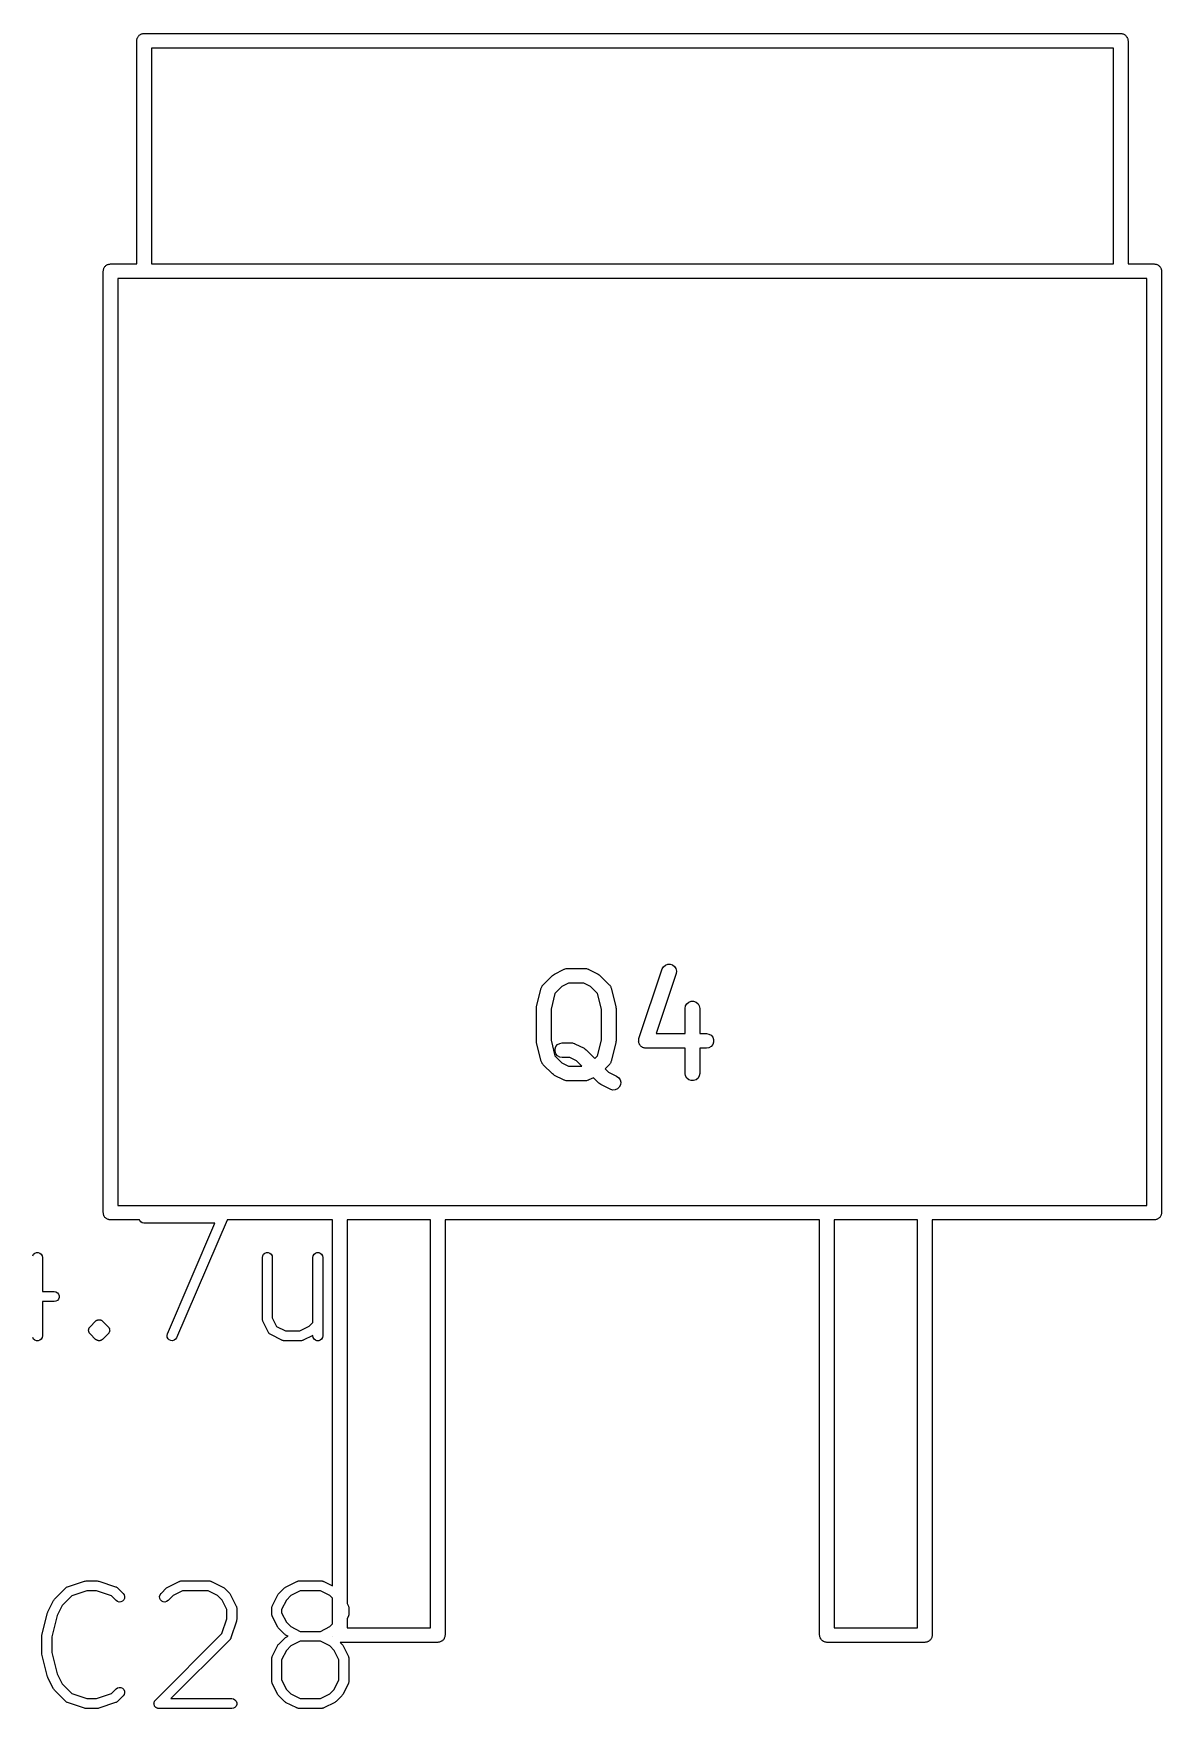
# Model space of a CAD drawing. Extents: x 0 to 76, y -93 to 10.
# Drawn here: x 18.86 to 30.42, y -49.76 to -32.59 of the extents above; entities that cross this region are included whole.
import ezdxf

# ---------------------------------------------------------------- set-up
doc = ezdxf.new("R2010")
doc.units = 0
doc.header["$MEASUREMENT"] = 0
doc.layers.add('BLACK', color=7, linetype='CONTINUOUS')

msp = doc.modelspace()

# ---------------------------------------------------------------- linework, layer by layer
at = {"layer": 'Black'}
for p, q in [((19.929, -32.6342), (19.9312, -32.628)), ((19.9312, -32.628), (19.9355, -32.623)), ((19.9355, -32.623), (19.9387, -32.6173)), ((19.9387, -32.6173), (19.9438, -32.6131)), ((19.9438, -32.6131), (19.948, -32.608)), ((19.948, -32.608), (19.9537, -32.6048)), ((19.9537, -32.6048), (19.9587, -32.6005)), ((19.9587, -32.6005), (19.9649, -32.5983)), ((19.9649, -32.5983), (19.9705, -32.595)), ((19.9705, -32.595), (19.977, -32.5939)), ((19.977, -32.5939), (19.9832, -32.5916)), ((19.9832, -32.5916), (19.9897, -32.5916)), ((19.9897, -32.5916), (19.9962, -32.5905)), ((19.9962, -32.5905), (30.0038, -32.5905)), ((30.0038, -32.5905), (30.0103, -32.5916)), ((30.0103, -32.5916), (30.0168, -32.5916)), ((30.0168, -32.5916), (30.023, -32.5939)), ((30.023, -32.5939), (30.0295, -32.595)), ((30.0295, -32.595), (30.0351, -32.5983)), ((30.0351, -32.5983), (30.0413, -32.6005)), ((30.0413, -32.6005), (30.0463, -32.6048)), ((30.0463, -32.6048), (30.052, -32.608)), ((30.052, -32.608), (30.0562, -32.6131)), ((30.0562, -32.6131), (30.0613, -32.6173)), ((30.0613, -32.6173), (30.0645, -32.623)), ((30.0645, -32.623), (30.0688, -32.628)), ((30.0688, -32.628), (30.071, -32.6342)), ((19.9212, -32.6655), (19.9223, -32.659)), ((19.9212, -34.9527), (19.9212, -32.6655)), ((19.9223, -32.6525), (19.9246, -32.6463)), ((19.9223, -32.659), (19.9223, -32.6525)), ((19.9246, -32.6463), (19.9257, -32.6398)), ((19.9257, -32.6398), (19.929, -32.6342)), ((20.0712, -32.7405), (20.0712, -34.9527)), ((29.9288, -32.7405), (20.0712, -32.7405)), ((29.9288, -34.9527), (29.9288, -32.7405)), ((30.071, -32.6342), (30.0743, -32.6398)), ((30.0743, -32.6398), (30.0754, -32.6463)), ((30.0754, -32.6463), (30.0777, -32.6525)), ((30.0777, -32.6525), (30.0777, -32.659)), ((30.0777, -32.659), (30.0788, -32.6655)), ((30.0788, -32.6655), (30.0788, -34.9527)), ((19.5783, -35.0277), (19.5794, -35.0212)), ((19.5783, -44.6797), (19.5783, -35.0277)), ((19.5794, -35.0147), (19.5817, -35.0085)), ((19.5794, -35.0212), (19.5794, -35.0147)), ((19.5817, -35.0085), (19.5828, -35.002)), ((19.5828, -35.002), (19.5861, -34.9964)), ((19.5861, -34.9964), (19.5883, -34.9902)), ((19.5883, -34.9902), (19.5926, -34.9852)), ((19.5926, -34.9852), (19.5958, -34.9795)), ((19.5958, -34.9795), (19.6009, -34.9753)), ((19.6009, -34.9753), (19.6051, -34.9702)), ((19.6051, -34.9702), (19.6108, -34.967)), ((19.6108, -34.967), (19.6158, -34.9627)), ((19.6158, -34.9627), (19.622, -34.9605)), ((19.622, -34.9605), (19.6276, -34.9572)), ((19.6276, -34.9572), (19.6341, -34.9561)), ((19.6341, -34.9561), (19.6403, -34.9538)), ((19.6403, -34.9538), (19.6468, -34.9538)), ((19.6468, -34.9538), (19.6533, -34.9527)), ((19.6533, -34.9527), (19.9212, -34.9527)), ((20.0712, -34.9527), (29.9288, -34.9527)), ((30.0788, -34.9527), (30.3467, -34.9527)), ((30.3467, -34.9527), (30.3532, -34.9538)), ((30.3532, -34.9538), (30.3597, -34.9538)), ((30.3597, -34.9538), (30.3659, -34.9561)), ((30.3659, -34.9561), (30.3724, -34.9572)), ((30.3724, -34.9572), (30.378, -34.9605)), ((30.378, -34.9605), (30.3842, -34.9627)), ((30.3842, -34.9627), (30.3892, -34.967)), ((30.3892, -34.967), (30.3949, -34.9702)), ((30.3949, -34.9702), (30.3991, -34.9753)), ((30.3991, -34.9753), (30.4042, -34.9795)), ((30.4042, -34.9795), (30.4074, -34.9852)), ((30.4074, -34.9852), (30.4117, -34.9902)), ((30.4117, -34.9902), (30.4139, -34.9964)), ((30.4139, -34.9964), (30.4172, -35.002)), ((30.4172, -35.002), (30.4183, -35.0085)), ((30.4183, -35.0085), (30.4206, -35.0147)), ((30.4206, -35.0147), (30.4206, -35.0212)), ((30.4206, -35.0212), (30.4217, -35.0277)), ((30.4217, -35.0277), (30.4217, -44.6797)), ((19.7283, -35.1027), (19.7283, -44.6047)), ((30.2717, -35.1027), (19.7283, -35.1027)), ((30.2717, -44.6047), (30.2717, -35.1027)), ((24.1812, -42.2471), (24.1911, -42.2402)), ((24.1911, -42.2402), (24.2007, -42.233)), ((24.2007, -42.233), (24.296, -42.1854)), ((24.296, -42.1854), (24.3001, -42.1842)), ((24.3001, -42.1842), (24.3039, -42.182)), ((24.3039, -42.182), (24.3125, -42.1805)), ((24.3125, -42.1805), (24.3209, -42.178)), ((24.3209, -42.178), (24.3253, -42.1782)), ((24.3253, -42.1782), (24.3295, -42.1775)), ((24.3295, -42.1775), (24.52, -42.1775)), ((24.52, -42.1775), (24.5242, -42.1782)), ((24.5242, -42.1782), (24.5286, -42.178)), ((24.5286, -42.178), (24.537, -42.1805)), ((24.537, -42.1805), (24.5456, -42.182)), ((24.5456, -42.182), (24.5494, -42.1842)), ((24.5494, -42.1842), (24.5535, -42.1854)), ((24.5535, -42.1854), (24.6488, -42.233)), ((24.6488, -42.233), (24.6584, -42.2402)), ((24.6584, -42.2402), (24.6683, -42.2471)), ((25.0679, -42.8954), (25.306, -42.1811)), ((25.4483, -42.2286), (25.2431, -42.8441)), ((25.306, -42.1811), (25.3184, -42.1582)), ((25.3184, -42.1582), (25.3379, -42.141)), ((25.3379, -42.141), (25.3621, -42.1314)), ((25.3621, -42.1314), (25.3881, -42.1307)), ((25.3881, -42.1307), (25.4128, -42.1389)), ((25.4128, -42.1389), (25.4332, -42.1551)), ((25.4332, -42.1551), (25.4469, -42.1773)), ((25.4469, -42.1773), (25.4521, -42.2028)), ((25.4521, -42.2028), (25.4483, -42.2286)), ((24.0187, -42.5676), (24.0663, -42.3771)), ((24.0663, -42.3771), (24.0692, -42.3706)), ((24.0692, -42.3706), (24.0711, -42.3636)), ((24.0711, -42.3636), (24.0745, -42.3588)), ((24.0745, -42.3588), (24.0769, -42.3534)), ((24.0769, -42.3534), (24.0819, -42.3482)), ((24.0819, -42.3482), (24.086, -42.3423)), ((24.086, -42.3423), (24.1812, -42.2471)), ((24.2787, -42.3617), (24.2068, -42.4337)), ((24.3472, -42.3275), (24.2787, -42.3617)), ((24.5023, -42.3275), (24.3472, -42.3275)), ((24.5708, -42.3617), (24.5023, -42.3275)), ((24.6427, -42.4337), (24.5708, -42.3617)), ((24.6683, -42.2471), (24.7635, -42.3423)), ((24.7635, -42.3423), (24.7676, -42.3482)), ((24.7676, -42.3482), (24.7726, -42.3534)), ((24.7726, -42.3534), (24.775, -42.3588)), ((24.775, -42.3588), (24.7784, -42.3636)), ((24.7784, -42.3636), (24.7803, -42.3706)), ((24.7803, -42.3706), (24.7832, -42.3771)), ((24.7832, -42.3771), (24.8308, -42.5676)), ((24.0164, -42.5858), (24.018, -42.5768)), ((24.0164, -42.9191), (24.0164, -42.5858)), ((24.018, -42.5768), (24.0187, -42.5676)), ((24.2068, -42.4337), (24.1664, -42.595)), ((24.6831, -42.595), (24.6427, -42.4337)), ((24.8308, -42.5676), (24.8315, -42.5768)), ((24.8315, -42.5768), (24.8331, -42.5858)), ((24.8331, -42.5858), (24.8331, -42.9191)), ((25.5402, -42.5858), (25.5447, -42.5602)), ((25.5402, -42.8441), (25.5402, -42.5858)), ((25.5447, -42.5602), (25.5578, -42.5376)), ((25.5578, -42.5376), (25.5777, -42.5209)), ((25.5777, -42.5209), (25.6022, -42.512)), ((25.6022, -42.512), (25.6282, -42.512)), ((25.6282, -42.512), (25.6527, -42.5209)), ((25.6527, -42.5209), (25.6727, -42.5376)), ((25.6727, -42.5376), (25.6857, -42.5602)), ((25.6857, -42.5602), (25.6902, -42.5858)), ((25.6902, -42.5858), (25.6902, -42.8441)), ((24.1664, -42.595), (24.1664, -42.9099)), ((24.6831, -42.9099), (24.6831, -42.595)), ((24.018, -42.9282), (24.0164, -42.9191)), ((24.0187, -42.9373), (24.018, -42.9282)), ((24.1664, -42.9099), (24.2068, -43.0713)), ((24.6427, -43.0713), (24.6831, -42.9099)), ((24.8315, -42.9282), (24.8308, -42.9373)), ((24.8331, -42.9191), (24.8315, -42.9282)), ((25.0641, -42.9212), (25.0652, -42.9137)), ((25.0652, -42.9266), (25.0641, -42.9212)), ((25.0652, -42.9061), (25.0671, -42.9009)), ((25.0652, -42.9137), (25.0652, -42.9061)), ((25.0652, -42.9322), (25.0652, -42.9266)), ((25.0671, -42.9009), (25.0679, -42.8954)), ((25.2431, -42.8441), (25.5402, -42.8441)), ((25.6902, -42.8441), (25.7581, -42.8441)), ((25.7581, -42.8441), (25.7837, -42.8487)), ((25.7837, -42.8487), (25.8063, -42.8617)), ((25.8063, -42.8617), (25.823, -42.8816)), ((25.823, -42.8816), (25.8319, -42.9061)), ((25.8319, -42.9061), (25.8319, -42.9322)), ((24.0663, -43.1278), (24.0187, -42.9373)), ((24.2068, -43.0713), (24.2787, -43.1432)), ((24.208, -43.0014), (24.2169, -42.9769)), ((24.208, -43.0274), (24.208, -43.0014)), ((24.2169, -43.0519), (24.208, -43.0274)), ((24.2169, -42.9769), (24.2337, -42.9569)), ((24.2337, -43.0718), (24.2169, -43.0519)), ((24.2337, -42.9569), (24.2562, -42.9439)), ((24.2562, -43.0849), (24.2337, -43.0718)), ((24.2562, -42.9439), (24.2819, -42.9394)), ((24.2819, -43.0894), (24.2562, -43.0849)), ((24.2819, -42.9394), (24.3771, -42.9394)), ((24.3594, -43.0894), (24.2819, -43.0894)), ((24.4279, -43.1236), (24.3594, -43.0894)), ((24.3771, -42.9394), (24.3814, -42.9401)), ((24.3814, -42.9401), (24.3857, -42.9399)), ((24.3857, -42.9399), (24.3941, -42.9424)), ((24.3941, -42.9424), (24.4028, -42.9439)), ((24.4028, -42.9439), (24.4065, -42.9461)), ((24.4065, -42.9461), (24.4107, -42.9473)), ((24.4107, -42.9473), (24.5059, -42.9949)), ((24.5059, -42.9949), (24.5156, -43.0021)), ((24.5156, -43.0021), (24.5254, -43.009)), ((24.5254, -43.009), (24.6152, -43.0988)), ((24.6152, -43.0988), (24.6427, -43.0713)), ((24.8308, -42.9373), (24.7832, -43.1278)), ((25.0678, -42.9393), (25.0652, -42.9322)), ((25.0693, -42.9467), (25.0678, -42.9393)), ((25.0722, -42.9514), (25.0693, -42.9467)), ((25.0741, -42.9566), (25.0722, -42.9514)), ((25.079, -42.9625), (25.0741, -42.9566)), ((25.0829, -42.9689), (25.079, -42.9625)), ((25.0873, -42.9724), (25.0829, -42.9689)), ((25.0908, -42.9766), (25.0873, -42.9724)), ((25.0974, -42.9804), (25.0908, -42.9766)), ((25.1033, -42.9851), (25.0974, -42.9804)), ((25.1086, -42.9869), (25.1033, -42.9851)), ((25.1134, -42.9896), (25.1086, -42.9869)), ((25.1208, -42.9909), (25.1134, -42.9896)), ((25.128, -42.9933), (25.1208, -42.9909)), ((25.1336, -42.9932), (25.128, -42.9933)), ((25.139, -42.9941), (25.1336, -42.9932)), ((25.5402, -42.9941), (25.139, -42.9941)), ((25.5402, -43.2525), (25.5402, -42.9941)), ((25.7581, -42.9941), (25.6902, -42.9941)), ((25.6902, -42.9941), (25.6902, -43.2525)), ((25.7837, -42.9896), (25.7581, -42.9941)), ((25.8063, -42.9766), (25.7837, -42.9896)), ((25.823, -42.9566), (25.8063, -42.9766)), ((25.8319, -42.9322), (25.823, -42.9566)), ((24.0692, -43.1344), (24.0663, -43.1278)), ((24.0711, -43.1413), (24.0692, -43.1344)), ((24.0745, -43.1462), (24.0711, -43.1413)), ((24.0769, -43.1516), (24.0745, -43.1462)), ((24.0819, -43.1568), (24.0769, -43.1516)), ((24.086, -43.1627), (24.0819, -43.1568)), ((24.1812, -43.2579), (24.086, -43.1627)), ((24.1911, -43.2648), (24.1812, -43.2579)), ((24.2007, -43.2719), (24.1911, -43.2648)), ((24.296, -43.3196), (24.2007, -43.2719)), ((24.2787, -43.1432), (24.3472, -43.1775)), ((24.3472, -43.1775), (24.4818, -43.1775)), ((24.4818, -43.1775), (24.4279, -43.1236)), ((24.7635, -43.1627), (24.7213, -43.2049)), ((24.7213, -43.2049), (24.7549, -43.2385)), ((24.7549, -43.2385), (24.8392, -43.2806)), ((24.7676, -43.1568), (24.7635, -43.1627)), ((24.7726, -43.1516), (24.7676, -43.1568)), ((24.775, -43.1462), (24.7726, -43.1516)), ((24.7784, -43.1413), (24.775, -43.1462)), ((24.7803, -43.1344), (24.7784, -43.1413)), ((24.7832, -43.1278), (24.7803, -43.1344)), ((25.5447, -43.2781), (25.5402, -43.2525)), ((25.6902, -43.2525), (25.6857, -43.2781)), ((24.3001, -43.3208), (24.296, -43.3196)), ((24.3039, -43.323), (24.3001, -43.3208)), ((24.3125, -43.3245), (24.3039, -43.323)), ((24.3209, -43.327), (24.3125, -43.3245)), ((24.3253, -43.3267), (24.3209, -43.327)), ((24.3295, -43.3275), (24.3253, -43.3267)), ((24.52, -43.3275), (24.3295, -43.3275)), ((24.5242, -43.3267), (24.52, -43.3275)), ((24.5286, -43.327), (24.5242, -43.3267)), ((24.537, -43.3245), (24.5286, -43.327)), ((24.5456, -43.323), (24.537, -43.3245)), ((24.5494, -43.3208), (24.5456, -43.323)), ((24.5535, -43.3196), (24.5494, -43.3208)), ((24.6004, -43.2961), (24.5535, -43.3196)), ((24.6574, -43.3531), (24.6004, -43.2961)), ((24.6673, -43.36), (24.6574, -43.3531)), ((24.6769, -43.3672), (24.6673, -43.36)), ((24.7722, -43.4148), (24.6769, -43.3672)), ((24.7971, -43.4222), (24.7722, -43.4148)), ((24.8231, -43.4207), (24.7971, -43.4222)), ((24.847, -43.4103), (24.8231, -43.4207)), ((24.8392, -43.2806), (24.8602, -43.2962)), ((24.8659, -43.3924), (24.847, -43.4103)), ((24.8602, -43.2962), (24.8745, -43.3179)), ((24.8776, -43.3691), (24.8659, -43.3924)), ((24.8745, -43.3179), (24.8806, -43.3432)), ((24.8806, -43.3432), (24.8776, -43.3691)), ((25.5578, -43.3007), (25.5447, -43.2781)), ((25.5777, -43.3174), (25.5578, -43.3007)), ((25.6022, -43.3263), (25.5777, -43.3174)), ((25.6282, -43.3263), (25.6022, -43.3263)), ((25.6527, -43.3174), (25.6282, -43.3263)), ((25.6727, -43.3007), (25.6527, -43.3174)), ((25.6857, -43.2781), (25.6727, -43.3007)), ((19.7283, -44.6047), (30.2717, -44.6047)), ((19.5794, -44.6862), (19.5783, -44.6797)), ((19.5794, -44.6927), (19.5794, -44.6862)), ((19.5817, -44.6989), (19.5794, -44.6927)), ((19.5828, -44.7054), (19.5817, -44.6989)), ((19.5861, -44.711), (19.5828, -44.7054)), ((19.5883, -44.7172), (19.5861, -44.711)), ((19.5926, -44.7222), (19.5883, -44.7172)), ((19.5958, -44.7279), (19.5926, -44.7222)), ((19.6009, -44.7321), (19.5958, -44.7279)), ((19.6051, -44.7372), (19.6009, -44.7321)), ((19.6108, -44.7404), (19.6051, -44.7372)), ((19.6158, -44.7447), (19.6108, -44.7404)), ((19.622, -44.7469), (19.6158, -44.7447)), ((19.6276, -44.7502), (19.622, -44.7469)), ((19.6341, -44.7513), (19.6276, -44.7502)), ((19.6403, -44.7536), (19.6341, -44.7513)), ((19.6468, -44.7536), (19.6403, -44.7536)), ((19.6533, -44.7547), (19.6468, -44.7536)), ((19.9495, -44.7547), (19.6533, -44.7547)), ((19.9519, -44.7614), (19.9495, -44.7547)), ((19.9633, -44.775), (19.9519, -44.7614)), ((19.9786, -44.7838), (19.9633, -44.775)), ((19.9959, -44.7868), (19.9786, -44.7838)), ((20.7232, -44.7868), (19.9959, -44.7868)), ((20.2365, -45.9225), (20.7232, -44.7868)), ((20.847, -44.7561), (20.3299, -45.9626)), ((20.8473, -44.7547), (20.847, -44.7561)), ((21.9278, -44.7547), (20.8473, -44.7547)), ((21.9278, -48.5057), (21.9278, -44.7547)), ((22.0778, -44.7547), (22.0778, -48.6883)), ((22.9311, -44.7547), (22.0778, -44.7547)), ((22.9311, -48.9354), (22.9311, -44.7547)), ((26.9189, -44.7547), (23.0811, -44.7547)), ((23.0811, -44.7547), (23.0811, -49.0104)), ((26.9189, -49.0104), (26.9189, -44.7547)), ((27.0689, -44.7547), (27.0689, -48.9354)), ((27.9222, -44.7547), (27.0689, -44.7547)), ((27.9222, -48.9354), (27.9222, -44.7547)), ((30.3467, -44.7547), (28.0722, -44.7547)), ((28.0722, -44.7547), (28.0722, -49.0104)), ((30.3532, -44.7536), (30.3467, -44.7547)), ((30.3597, -44.7536), (30.3532, -44.7536)), ((30.3659, -44.7513), (30.3597, -44.7536)), ((30.3724, -44.7502), (30.3659, -44.7513)), ((30.378, -44.7469), (30.3724, -44.7502)), ((30.3842, -44.7447), (30.378, -44.7469)), ((30.3892, -44.7404), (30.3842, -44.7447)), ((30.3949, -44.7372), (30.3892, -44.7404)), ((30.3991, -44.7321), (30.3949, -44.7372)), ((30.4042, -44.7279), (30.3991, -44.7321)), ((30.4074, -44.7222), (30.4042, -44.7279)), ((30.4117, -44.7172), (30.4074, -44.7222)), ((30.4139, -44.711), (30.4117, -44.7172)), ((30.4172, -44.7054), (30.4139, -44.711)), ((30.4183, -44.6989), (30.4172, -44.7054)), ((30.4206, -44.6927), (30.4183, -44.6989)), ((30.4217, -44.6797), (30.4206, -44.6862)), ((30.4206, -44.6862), (30.4206, -44.6927)), ((18.8566, -45.1208), (18.8654, -45.1056)), ((18.8654, -45.1056), (18.8789, -45.0942)), ((18.8789, -45.0942), (18.8955, -45.0882)), ((18.8955, -45.0882), (18.9132, -45.0882)), ((18.9132, -45.0882), (18.9297, -45.0942)), ((18.9297, -45.0942), (18.9432, -45.1056)), ((18.9432, -45.1056), (18.9521, -45.1208)), ((18.9521, -45.1208), (18.9551, -45.1382)), ((18.9551, -45.1382), (18.9551, -45.4896)), ((21.2091, -45.1382), (21.2121, -45.1208)), ((21.2091, -45.7702), (21.2091, -45.1382)), ((21.2121, -45.1208), (21.221, -45.1056)), ((21.221, -45.1056), (21.2345, -45.0942)), ((21.2345, -45.0942), (21.2511, -45.0882)), ((21.2511, -45.0882), (21.2687, -45.0882)), ((21.2687, -45.0882), (21.2853, -45.0942)), ((21.2853, -45.0942), (21.2988, -45.1056)), ((21.2988, -45.1056), (21.3076, -45.1208)), ((21.3076, -45.1208), (21.3107, -45.1382)), ((21.3107, -45.1382), (21.3107, -45.7582)), ((21.7262, -45.1382), (21.7292, -45.1208)), ((21.7262, -45.8066), (21.7262, -45.1382)), ((21.7292, -45.1208), (21.738, -45.1056)), ((21.738, -45.1056), (21.7516, -45.0942)), ((21.7516, -45.0942), (21.7681, -45.0882)), ((21.7681, -45.0882), (21.7858, -45.0882)), ((21.7858, -45.0882), (21.8024, -45.0942)), ((21.8024, -45.0942), (21.8159, -45.1056)), ((21.8159, -45.1056), (21.8247, -45.1208)), ((21.8247, -45.1208), (21.8278, -45.1382)), ((21.8278, -45.1382), (21.8278, -45.9425)), ((18.9551, -45.4896), (19.0767, -45.4896)), ((19.0767, -45.4896), (19.0941, -45.4926)), ((19.0941, -45.4926), (19.1093, -45.5015)), ((19.1093, -45.5015), (19.1207, -45.515)), ((19.0767, -45.5912), (18.9551, -45.5912)), ((18.9551, -45.5912), (18.9551, -45.9425)), ((19.0941, -45.5881), (19.0767, -45.5912)), ((19.1093, -45.5793), (19.0941, -45.5881)), ((19.1207, -45.5658), (19.1093, -45.5793)), ((19.1207, -45.515), (19.1267, -45.5316)), ((19.1267, -45.5492), (19.1207, -45.5658)), ((19.1267, -45.5316), (19.1267, -45.5492)), ((19.4404, -45.8528), (19.4429, -45.8492)), ((19.4429, -45.8492), (19.5004, -45.7917)), ((19.5004, -45.7917), (19.504, -45.7892)), ((19.504, -45.7892), (19.5072, -45.786)), ((19.5072, -45.786), (19.5092, -45.7851)), ((19.5092, -45.7851), (19.5109, -45.7836)), ((19.5109, -45.7836), (19.513, -45.7829)), ((19.513, -45.7829), (19.5148, -45.7816)), ((19.5148, -45.7816), (19.5191, -45.7805)), ((19.5191, -45.7805), (19.5232, -45.7786)), ((19.5232, -45.7786), (19.5254, -45.7784)), ((19.5254, -45.7784), (19.5275, -45.7776)), ((19.5275, -45.7776), (19.5297, -45.7776)), ((19.5297, -45.7776), (19.5319, -45.777)), ((19.5319, -45.777), (19.5363, -45.7774)), ((19.5363, -45.7774), (19.5407, -45.777)), ((19.5407, -45.777), (19.5429, -45.7776)), ((19.5429, -45.7776), (19.5451, -45.7776)), ((19.5451, -45.7776), (19.5472, -45.7784)), ((19.5472, -45.7784), (19.5495, -45.7786)), ((19.5495, -45.7786), (19.5535, -45.7805)), ((19.5535, -45.7805), (19.5578, -45.7816)), ((19.5578, -45.7816), (19.5596, -45.7829)), ((19.5596, -45.7829), (19.5617, -45.7836)), ((19.5617, -45.7836), (19.5634, -45.7851)), ((19.5634, -45.7851), (19.5654, -45.786)), ((19.5654, -45.786), (19.5686, -45.7892)), ((19.5686, -45.7892), (19.5722, -45.7917)), ((19.5722, -45.7917), (19.6297, -45.8492)), ((19.6297, -45.8492), (19.6322, -45.8528)), ((21.2096, -45.7731), (21.2091, -45.7702)), ((21.2094, -45.776), (21.2096, -45.7731)), ((21.2111, -45.7817), (21.2094, -45.776)), ((21.2121, -45.7876), (21.2111, -45.7817)), ((21.2136, -45.7901), (21.2121, -45.7876)), ((21.2144, -45.7929), (21.2136, -45.7901)), ((21.2719, -45.9078), (21.2144, -45.7929)), ((21.3107, -45.7582), (21.3552, -45.8472)), ((21.3552, -45.8472), (21.4442, -45.8917)), ((21.5926, -45.8917), (21.6894, -45.8433)), ((21.6894, -45.8433), (21.7262, -45.8066)), ((18.8654, -45.9752), (18.8566, -45.9599)), ((18.8789, -45.9865), (18.8654, -45.9752)), ((18.8955, -45.9926), (18.8789, -45.9865)), ((18.9132, -45.9926), (18.8955, -45.9926)), ((18.9297, -45.9865), (18.9132, -45.9926)), ((18.9432, -45.9752), (18.9297, -45.9865)), ((18.9521, -45.9599), (18.9432, -45.9752)), ((18.9551, -45.9425), (18.9521, -45.9599)), ((19.4283, -45.8807), (19.4294, -45.8764)), ((19.4286, -45.8851), (19.4283, -45.8807)), ((19.4283, -45.8895), (19.4286, -45.8851)), ((19.4294, -45.8938), (19.4283, -45.8895)), ((19.4294, -45.8764), (19.4298, -45.8719)), ((19.4298, -45.8982), (19.4294, -45.8938)), ((19.4298, -45.8719), (19.4317, -45.8679)), ((19.4317, -45.9023), (19.4298, -45.8982)), ((19.4317, -45.8679), (19.4328, -45.8636)), ((19.4328, -45.9066), (19.4317, -45.9023)), ((19.4328, -45.8636), (19.4354, -45.86)), ((19.4354, -45.9102), (19.4328, -45.9066)), ((19.4354, -45.86), (19.4372, -45.856)), ((19.4372, -45.9142), (19.4354, -45.9102)), ((19.4372, -45.856), (19.4404, -45.8528)), ((19.4404, -45.9174), (19.4372, -45.9142)), ((19.4429, -45.921), (19.4404, -45.9174)), ((19.5004, -45.9785), (19.4429, -45.921)), ((19.504, -45.981), (19.5004, -45.9785)), ((19.5072, -45.9842), (19.504, -45.981)), ((19.5092, -45.9851), (19.5072, -45.9842)), ((19.5109, -45.9865), (19.5092, -45.9851)), ((19.513, -45.9873), (19.5109, -45.9865)), ((19.5148, -45.9886), (19.513, -45.9873)), ((19.5191, -45.9897), (19.5148, -45.9886)), ((19.5232, -45.9916), (19.5191, -45.9897)), ((19.5254, -45.9918), (19.5232, -45.9916)), ((19.5275, -45.9926), (19.5254, -45.9918)), ((19.5297, -45.9926), (19.5275, -45.9926)), ((19.5319, -45.9932), (19.5297, -45.9926)), ((19.5363, -45.9928), (19.5319, -45.9932)), ((19.5407, -45.9932), (19.5363, -45.9928)), ((19.5429, -45.9926), (19.5407, -45.9932)), ((19.5451, -45.9926), (19.5429, -45.9926)), ((19.5472, -45.9918), (19.5451, -45.9926)), ((19.5495, -45.9916), (19.5472, -45.9918)), ((19.5535, -45.9897), (19.5495, -45.9916)), ((19.5578, -45.9886), (19.5535, -45.9897)), ((19.5596, -45.9873), (19.5578, -45.9886)), ((19.5617, -45.9865), (19.5596, -45.9873)), ((19.5634, -45.9851), (19.5617, -45.9865)), ((19.5654, -45.9842), (19.5634, -45.9851)), ((19.5686, -45.981), (19.5654, -45.9842)), ((19.5722, -45.9785), (19.5686, -45.981)), ((19.6297, -45.921), (19.5722, -45.9785)), ((19.6322, -45.9174), (19.6297, -45.921)), ((19.6322, -45.8528), (19.6354, -45.856)), ((19.6354, -45.9142), (19.6322, -45.9174)), ((19.6354, -45.856), (19.6373, -45.86)), ((19.6373, -45.9102), (19.6354, -45.9142)), ((19.6373, -45.86), (19.6398, -45.8636)), ((19.6398, -45.9066), (19.6373, -45.9102)), ((19.6398, -45.8636), (19.641, -45.8679)), ((19.641, -45.9023), (19.6398, -45.9066)), ((19.641, -45.8679), (19.6428, -45.8719)), ((19.6428, -45.8982), (19.641, -45.9023)), ((19.6428, -45.8719), (19.6432, -45.8764)), ((19.6432, -45.8938), (19.6428, -45.8982)), ((19.6432, -45.8764), (19.6444, -45.8807)), ((19.6444, -45.8895), (19.6432, -45.8938)), ((19.6444, -45.8807), (19.644, -45.8851)), ((19.644, -45.8851), (19.6444, -45.8895)), ((20.2325, -45.9397), (20.2365, -45.9225)), ((20.2346, -45.9572), (20.2325, -45.9397)), ((20.2425, -45.973), (20.2346, -45.9572)), ((20.2554, -45.9851), (20.2425, -45.973)), ((20.2716, -45.992), (20.2554, -45.9851)), ((20.2892, -45.993), (20.2716, -45.992)), ((20.3061, -45.9879), (20.2892, -45.993)), ((20.3202, -45.9773), (20.3061, -45.9879)), ((20.3299, -45.9626), (20.3202, -45.9773)), ((21.2763, -45.9138), (21.2719, -45.9078)), ((21.2804, -45.92), (21.2763, -45.9138)), ((21.2816, -45.9209), (21.2804, -45.92)), ((21.2824, -45.922), (21.2816, -45.9209)), ((21.2886, -45.9261), (21.2824, -45.922)), ((21.2946, -45.9305), (21.2886, -45.9261)), ((21.4095, -45.988), (21.2946, -45.9305)), ((21.4123, -45.9888), (21.4095, -45.988)), ((21.4149, -45.9903), (21.4123, -45.9888)), ((21.4207, -45.9913), (21.4149, -45.9903)), ((21.4264, -45.993), (21.4207, -45.9913)), ((21.4294, -45.9928), (21.4264, -45.993)), ((21.4322, -45.9933), (21.4294, -45.9928)), ((21.6046, -45.9933), (21.4322, -45.9933)), ((21.4442, -45.8917), (21.5926, -45.8917)), ((21.6075, -45.9928), (21.6046, -45.9933)), ((21.6104, -45.993), (21.6075, -45.9928)), ((21.6161, -45.9913), (21.6104, -45.993)), ((21.622, -45.9903), (21.6161, -45.9913)), ((21.6245, -45.9888), (21.622, -45.9903)), ((21.6273, -45.988), (21.6245, -45.9888)), ((21.7262, -45.9386), (21.6273, -45.988)), ((21.7262, -45.9425), (21.7262, -45.9386)), ((21.7292, -45.9599), (21.7262, -45.9425)), ((21.738, -45.9752), (21.7292, -45.9599)), ((21.7516, -45.9865), (21.738, -45.9752)), ((21.7681, -45.9926), (21.7516, -45.9865)), ((21.7858, -45.9926), (21.7681, -45.9926)), ((21.8024, -45.9865), (21.7858, -45.9926)), ((21.8159, -45.9752), (21.8024, -45.9865)), ((21.8247, -45.9599), (21.8159, -45.9752)), ((21.8278, -45.9425), (21.8247, -45.9599)), ((19.0788, -48.6425), (19.1937, -48.5276)), ((19.1937, -48.5276), (19.1961, -48.5259)), ((19.1961, -48.5259), (19.198, -48.5237)), ((19.198, -48.5237), (19.2033, -48.5209)), ((19.2033, -48.5209), (19.2081, -48.5175)), ((19.2081, -48.5175), (19.211, -48.5167)), ((19.211, -48.5167), (19.2136, -48.5153)), ((19.2136, -48.5153), (19.3859, -48.4579)), ((19.4102, -48.5568), (19.2571, -48.6079)), ((19.3859, -48.4579), (19.394, -48.4567)), ((19.394, -48.4567), (19.402, -48.4552)), ((19.402, -48.4552), (19.5169, -48.4552)), ((19.5086, -48.5568), (19.4102, -48.5568)), ((19.6618, -48.6079), (19.5086, -48.5568)), ((19.5169, -48.4552), (19.5249, -48.4567)), ((19.5249, -48.4567), (19.5329, -48.4579)), ((19.5329, -48.4579), (19.7053, -48.5153)), ((19.7053, -48.5153), (19.7079, -48.5167)), ((19.7079, -48.5167), (19.7107, -48.5175)), ((19.7107, -48.5175), (19.7156, -48.5209)), ((19.7156, -48.5209), (19.7208, -48.5237)), ((19.7208, -48.5237), (19.7228, -48.5259)), ((19.7228, -48.5259), (19.7252, -48.5276)), ((19.7252, -48.5276), (19.7826, -48.585)), ((19.7826, -48.585), (19.7927, -48.5995)), ((20.1603, -48.5995), (20.1704, -48.585)), ((20.1704, -48.585), (20.2278, -48.5276)), ((20.2278, -48.5276), (20.2345, -48.5229)), ((20.2345, -48.5229), (20.241, -48.5181)), ((20.241, -48.5181), (20.3559, -48.4606)), ((20.3907, -48.5568), (20.2939, -48.6052)), ((20.3559, -48.4606), (20.3588, -48.4598)), ((20.3588, -48.4598), (20.3613, -48.4583)), ((20.3613, -48.4583), (20.3672, -48.4573)), ((20.3672, -48.4573), (20.3729, -48.4556)), ((20.3729, -48.4556), (20.3758, -48.4558)), ((20.3758, -48.4558), (20.3787, -48.4552)), ((20.3787, -48.4552), (20.6659, -48.4552)), ((20.6539, -48.5568), (20.3907, -48.5568)), ((20.7507, -48.6052), (20.6539, -48.5568)), ((20.6659, -48.4552), (20.6688, -48.4558)), ((20.6688, -48.4558), (20.6717, -48.4556)), ((20.6717, -48.4556), (20.6774, -48.4573)), ((20.6774, -48.4573), (20.6833, -48.4583)), ((20.6833, -48.4583), (20.6858, -48.4598)), ((20.6858, -48.4598), (20.6886, -48.4606)), ((20.6886, -48.4606), (20.8036, -48.5181)), ((20.8036, -48.5181), (20.8101, -48.5229)), ((20.8101, -48.5229), (20.8168, -48.5276)), ((20.8168, -48.5276), (20.8742, -48.585)), ((20.8742, -48.585), (20.8789, -48.5917)), ((20.8789, -48.5917), (20.8837, -48.5982)), ((20.8837, -48.5982), (20.9412, -48.7131)), ((21.3099, -48.7131), (21.3674, -48.5982)), ((21.3674, -48.5982), (21.3722, -48.5917)), ((21.3722, -48.5917), (21.3769, -48.585)), ((21.3769, -48.585), (21.4343, -48.5276)), ((21.4343, -48.5276), (21.441, -48.5229)), ((21.441, -48.5229), (21.4475, -48.5181)), ((21.4475, -48.5181), (21.5624, -48.4606)), ((21.5972, -48.5568), (21.5004, -48.6052)), ((21.5624, -48.4606), (21.5653, -48.4598)), ((21.5653, -48.4598), (21.5678, -48.4583)), ((21.5678, -48.4583), (21.5737, -48.4573)), ((21.5737, -48.4573), (21.5794, -48.4556)), ((21.5794, -48.4556), (21.5823, -48.4558)), ((21.5823, -48.4558), (21.5852, -48.4552)), ((21.5852, -48.4552), (21.815, -48.4552)), ((21.803, -48.5568), (21.5972, -48.5568)), ((21.8998, -48.6052), (21.803, -48.5568)), ((21.815, -48.4552), (21.8179, -48.4558)), ((21.8179, -48.4558), (21.8208, -48.4556)), ((21.8208, -48.4556), (21.8265, -48.4573)), ((21.8265, -48.4573), (21.8324, -48.4583)), ((21.8324, -48.4583), (21.8349, -48.4598)), ((21.8349, -48.4598), (21.8377, -48.4606)), ((21.8377, -48.4606), (21.9278, -48.5057)), ((19.0102, -48.7759), (19.0118, -48.7706)), ((19.0118, -48.7706), (19.0693, -48.6557)), ((19.0693, -48.6557), (19.0741, -48.6492)), ((19.0741, -48.6492), (19.0788, -48.6425)), ((19.1565, -48.7085), (19.1052, -48.811)), ((19.2571, -48.6079), (19.1565, -48.7085)), ((19.7108, -48.6569), (19.6618, -48.6079)), ((19.7252, -48.667), (19.7108, -48.6569)), ((19.7423, -48.6716), (19.7252, -48.667)), ((19.7598, -48.67), (19.7423, -48.6716)), ((19.7758, -48.6626), (19.7598, -48.67)), ((19.7883, -48.6501), (19.7758, -48.6626)), ((19.7958, -48.6341), (19.7883, -48.6501)), ((19.7927, -48.5995), (19.7973, -48.6165)), ((19.7973, -48.6165), (19.7958, -48.6341)), ((20.1557, -48.6165), (20.1603, -48.5995)), ((20.1572, -48.6341), (20.1557, -48.6165)), ((20.1647, -48.6501), (20.1572, -48.6341)), ((20.1772, -48.6626), (20.1647, -48.6501)), ((20.1932, -48.67), (20.1772, -48.6626)), ((20.2107, -48.6716), (20.1932, -48.67)), ((20.2278, -48.667), (20.2107, -48.6716)), ((20.2422, -48.6569), (20.2278, -48.667)), ((20.2939, -48.6052), (20.2422, -48.6569)), ((20.7965, -48.651), (20.7507, -48.6052)), ((20.8449, -48.7478), (20.7965, -48.651)), ((20.8449, -48.8425), (20.8449, -48.7478)), ((20.9412, -48.7131), (20.942, -48.7159)), ((20.942, -48.7159), (20.9435, -48.7185)), ((20.9435, -48.7185), (20.9445, -48.7243)), ((20.9445, -48.7243), (20.9462, -48.73)), ((20.9462, -48.73), (20.946, -48.733)), ((20.946, -48.733), (20.9465, -48.7359)), ((20.9465, -48.7359), (20.9465, -48.8508)), ((21.3046, -48.7359), (21.3051, -48.733)), ((21.3046, -48.7933), (21.3046, -48.7359)), ((21.3049, -48.73), (21.3066, -48.7243)), ((21.3051, -48.733), (21.3049, -48.73)), ((21.3066, -48.7243), (21.3076, -48.7185)), ((21.3076, -48.7185), (21.3091, -48.7159)), ((21.3091, -48.7159), (21.3099, -48.7131)), ((21.4546, -48.651), (21.4062, -48.7478)), ((21.4062, -48.7478), (21.4062, -48.7813)), ((21.5004, -48.6052), (21.4546, -48.651)), ((21.9278, -48.6333), (21.8998, -48.6052)), ((21.9278, -48.8959), (21.9278, -48.6333)), ((22.0778, -48.6883), (22.0902, -48.7131)), ((22.0902, -48.7131), (22.0911, -48.7159)), ((22.0911, -48.7159), (22.0925, -48.7185)), ((22.0925, -48.7185), (22.0936, -48.7243)), ((22.0936, -48.7243), (22.0953, -48.73)), ((22.0953, -48.73), (22.0951, -48.733)), ((22.0951, -48.733), (22.0956, -48.7359)), ((22.0956, -48.7359), (22.0956, -48.7933)), ((18.9505, -49.0108), (19.008, -48.781)), ((19.008, -48.781), (19.0102, -48.7759)), ((19.1052, -48.811), (19.0506, -49.0294)), ((20.7939, -48.9957), (20.8449, -48.8425)), ((20.9439, -48.8668), (20.8865, -49.0392)), ((20.9451, -48.8588), (20.9439, -48.8668)), ((20.9465, -48.8508), (20.9451, -48.8588)), ((21.3051, -48.7962), (21.3046, -48.7933)), ((21.3049, -48.7991), (21.3051, -48.7962)), ((21.3066, -48.8048), (21.3049, -48.7991)), ((21.3076, -48.8107), (21.3066, -48.8048)), ((21.3091, -48.8132), (21.3076, -48.8107)), ((21.3099, -48.816), (21.3091, -48.8132)), ((21.3674, -48.9309), (21.3099, -48.816)), ((21.3722, -48.9375), (21.3674, -48.9309)), ((21.3769, -48.9441), (21.3722, -48.9375)), ((21.4062, -48.7813), (21.4546, -48.8781)), ((21.4546, -48.8781), (21.5004, -48.9239)), ((21.5004, -48.9239), (21.5972, -48.9723)), ((21.803, -48.9723), (21.8998, -48.9239)), ((21.8998, -48.9239), (21.9278, -48.8959)), ((22.0902, -48.816), (22.0778, -48.8409)), ((22.0778, -48.8409), (22.0778, -48.9354)), ((22.0778, -48.9354), (22.9311, -48.9354)), ((22.0911, -48.8132), (22.0902, -48.816)), ((22.0925, -48.8107), (22.0911, -48.8132)), ((22.0936, -48.8048), (22.0925, -48.8107)), ((22.0953, -48.7991), (22.0936, -48.8048)), ((22.0956, -48.7933), (22.0951, -48.7962)), ((22.0951, -48.7962), (22.0953, -48.7991)), ((27.0689, -48.9354), (27.9222, -48.9354)), ((18.949, -49.0231), (18.9501, -49.017)), ((18.949, -49.1955), (18.949, -49.0231)), ((18.9501, -49.017), (18.9505, -49.0108)), ((19.0506, -49.0294), (19.0506, -49.1892)), ((20.1129, -49.6766), (20.7939, -48.9957)), ((20.8742, -49.059), (20.2715, -49.6617)), ((20.8759, -49.0566), (20.8742, -49.059)), ((20.8781, -49.0547), (20.8759, -49.0566)), ((20.8809, -49.0495), (20.8781, -49.0547)), ((20.8843, -49.0446), (20.8809, -49.0495)), ((20.8851, -49.0418), (20.8843, -49.0446)), ((20.8865, -49.0392), (20.8851, -49.0418)), ((21.3674, -49.1153), (21.3722, -49.1088)), ((21.3722, -49.1088), (21.3769, -49.1021)), ((21.4343, -49.0016), (21.3769, -48.9441)), ((21.3769, -49.1021), (21.4343, -49.0446)), ((21.441, -49.0063), (21.4343, -49.0016)), ((21.4343, -49.0446), (21.441, -49.04)), ((21.4475, -49.0111), (21.441, -49.0063)), ((21.441, -49.04), (21.4475, -49.0351)), ((21.4716, -49.0231), (21.4475, -49.0111)), ((21.4475, -49.0351), (21.4716, -49.0231)), ((21.5972, -49.0739), (21.5004, -49.1223)), ((21.5972, -48.9723), (21.803, -48.9723)), ((21.803, -49.0739), (21.5972, -49.0739)), ((21.8998, -49.1223), (21.803, -49.0739)), ((21.9289, -49.0229), (21.9286, -49.0231)), ((21.9286, -49.0231), (21.9289, -49.0233)), ((21.9289, -49.0233), (21.9289, -49.0229)), ((23.0061, -49.0854), (22.0066, -49.0854)), ((22.0066, -49.0854), (22.0233, -49.1021)), ((22.0233, -49.1021), (22.0279, -49.1088)), ((22.0279, -49.1088), (22.0328, -49.1153)), ((23.0126, -49.0843), (23.0061, -49.0854)), ((23.0191, -49.0843), (23.0126, -49.0843)), ((23.0253, -49.082), (23.0191, -49.0843)), ((23.0318, -49.0809), (23.0253, -49.082)), ((23.0374, -49.0776), (23.0318, -49.0809)), ((23.0436, -49.0754), (23.0374, -49.0776)), ((23.0486, -49.0711), (23.0436, -49.0754)), ((23.0543, -49.0679), (23.0486, -49.0711)), ((23.0585, -49.0628), (23.0543, -49.0679)), ((23.0636, -49.0586), (23.0585, -49.0628)), ((23.0668, -49.0529), (23.0636, -49.0586)), ((23.0711, -49.0479), (23.0668, -49.0529)), ((23.0733, -49.0417), (23.0711, -49.0479)), ((23.0766, -49.0361), (23.0733, -49.0417)), ((23.0777, -49.0296), (23.0766, -49.0361)), ((23.08, -49.0234), (23.0777, -49.0296)), ((23.0811, -49.0104), (23.08, -49.0169)), ((23.08, -49.0169), (23.08, -49.0234)), ((26.92, -49.0169), (26.9189, -49.0104)), ((26.92, -49.0234), (26.92, -49.0169)), ((26.9223, -49.0296), (26.92, -49.0234)), ((26.9234, -49.0361), (26.9223, -49.0296)), ((26.9267, -49.0417), (26.9234, -49.0361)), ((26.9289, -49.0479), (26.9267, -49.0417)), ((26.9332, -49.0529), (26.9289, -49.0479)), ((26.9364, -49.0586), (26.9332, -49.0529)), ((26.9415, -49.0628), (26.9364, -49.0586)), ((26.9457, -49.0679), (26.9415, -49.0628)), ((26.9514, -49.0711), (26.9457, -49.0679)), ((26.9564, -49.0754), (26.9514, -49.0711)), ((26.9626, -49.0776), (26.9564, -49.0754)), ((26.9682, -49.0809), (26.9626, -49.0776)), ((26.9747, -49.082), (26.9682, -49.0809)), ((26.9809, -49.0843), (26.9747, -49.082)), ((26.9874, -49.0843), (26.9809, -49.0843)), ((26.9939, -49.0854), (26.9874, -49.0843)), ((27.9972, -49.0854), (26.9939, -49.0854)), ((28.0037, -49.0843), (27.9972, -49.0854)), ((28.0102, -49.0843), (28.0037, -49.0843)), ((28.0164, -49.082), (28.0102, -49.0843)), ((28.0229, -49.0809), (28.0164, -49.082)), ((28.0285, -49.0776), (28.0229, -49.0809)), ((28.0347, -49.0754), (28.0285, -49.0776)), ((28.0397, -49.0711), (28.0347, -49.0754)), ((28.0454, -49.0679), (28.0397, -49.0711)), ((28.0496, -49.0628), (28.0454, -49.0679)), ((28.0547, -49.0586), (28.0496, -49.0628)), ((28.0579, -49.0529), (28.0547, -49.0586)), ((28.0622, -49.0479), (28.0579, -49.0529)), ((28.0644, -49.0417), (28.0622, -49.0479)), ((28.0677, -49.0361), (28.0644, -49.0417)), ((28.0688, -49.0296), (28.0677, -49.0361)), ((28.0711, -49.0234), (28.0688, -49.0296)), ((28.0722, -49.0104), (28.0711, -49.0169)), ((28.0711, -49.0169), (28.0711, -49.0234)), ((18.9501, -49.2016), (18.949, -49.1955)), ((18.9505, -49.2078), (18.9501, -49.2016)), ((19.008, -49.4376), (18.9505, -49.2078)), ((19.0506, -49.1892), (19.1052, -49.4076)), ((21.3046, -49.2529), (21.3051, -49.25)), ((21.3046, -49.4827), (21.3046, -49.2529)), ((21.3049, -49.2471), (21.3066, -49.2414)), ((21.3051, -49.25), (21.3049, -49.2471)), ((21.3066, -49.2414), (21.3076, -49.2356)), ((21.3076, -49.2356), (21.3091, -49.233)), ((21.3091, -49.233), (21.3099, -49.2302)), ((21.3099, -49.2302), (21.3674, -49.1153)), ((21.4546, -49.1681), (21.4062, -49.2649)), ((21.4062, -49.2649), (21.4062, -49.4707)), ((21.5004, -49.1223), (21.4546, -49.1681)), ((21.9456, -49.1681), (21.8998, -49.1223)), ((21.994, -49.2649), (21.9456, -49.1681)), ((21.994, -49.4707), (21.994, -49.2649)), ((22.0328, -49.1153), (22.0902, -49.2302)), ((22.0902, -49.2302), (22.0911, -49.233)), ((22.0911, -49.233), (22.0925, -49.2356)), ((22.0925, -49.2356), (22.0936, -49.2414)), ((22.0936, -49.2414), (22.0953, -49.2471)), ((22.0953, -49.2471), (22.0951, -49.25)), ((22.0951, -49.25), (22.0956, -49.2529)), ((22.0956, -49.2529), (22.0956, -49.4827)), ((19.0102, -49.4427), (19.008, -49.4376)), ((19.0118, -49.448), (19.0102, -49.4427)), ((19.0693, -49.5629), (19.0118, -49.448)), ((19.1052, -49.4076), (19.1565, -49.5101)), ((19.0741, -49.5695), (19.0693, -49.5629)), ((19.0788, -49.5761), (19.0741, -49.5695)), ((19.1937, -49.691), (19.0788, -49.5761)), ((19.1565, -49.5101), (19.2571, -49.6107)), ((19.2571, -49.6107), (19.4102, -49.6617)), ((19.5086, -49.6617), (19.6618, -49.6107)), ((19.6618, -49.6107), (19.7108, -49.5617)), ((19.7108, -49.5617), (19.7252, -49.5516)), ((19.7252, -49.5516), (19.7423, -49.547)), ((19.7423, -49.547), (19.7598, -49.5486)), ((19.7598, -49.5486), (19.7758, -49.556)), ((19.7758, -49.556), (19.7883, -49.5685)), ((19.7927, -49.6191), (19.7826, -49.6336)), ((19.7883, -49.5685), (19.7958, -49.5845)), ((19.7973, -49.6021), (19.7927, -49.6191)), ((19.7958, -49.5845), (19.7973, -49.6021)), ((21.3051, -49.4856), (21.3046, -49.4827)), ((21.3049, -49.4885), (21.3051, -49.4856)), ((21.3066, -49.4943), (21.3049, -49.4885)), ((21.3076, -49.5001), (21.3066, -49.4943)), ((21.3091, -49.5026), (21.3076, -49.5001)), ((21.3099, -49.5055), (21.3091, -49.5026)), ((21.3674, -49.6204), (21.3099, -49.5055)), ((21.3722, -49.6269), (21.3674, -49.6204)), ((21.3769, -49.6336), (21.3722, -49.6269)), ((21.4062, -49.4707), (21.4546, -49.5676)), ((21.4546, -49.5676), (21.5004, -49.6133)), ((21.5004, -49.6133), (21.5972, -49.6617)), ((21.803, -49.6617), (21.8998, -49.6133)), ((21.8998, -49.6133), (21.9456, -49.5676)), ((21.9456, -49.5676), (21.994, -49.4707)), ((22.0279, -49.6269), (22.0233, -49.6336)), ((22.0328, -49.6204), (22.0279, -49.6269)), ((22.0902, -49.5055), (22.0328, -49.6204)), ((22.0911, -49.5026), (22.0902, -49.5055)), ((22.0925, -49.5001), (22.0911, -49.5026)), ((22.0936, -49.4943), (22.0925, -49.5001)), ((22.0953, -49.4885), (22.0936, -49.4943)), ((22.0956, -49.4827), (22.0951, -49.4856)), ((22.0951, -49.4856), (22.0953, -49.4885)), ((19.1961, -49.6927), (19.1937, -49.691)), ((19.198, -49.6949), (19.1961, -49.6927)), ((19.2033, -49.6977), (19.198, -49.6949)), ((19.2081, -49.7011), (19.2033, -49.6977)), ((19.211, -49.7019), (19.2081, -49.7011)), ((19.2136, -49.7033), (19.211, -49.7019)), ((19.3859, -49.7607), (19.2136, -49.7033)), ((19.394, -49.7619), (19.3859, -49.7607)), ((19.402, -49.7633), (19.394, -49.7619)), ((19.5169, -49.7633), (19.402, -49.7633)), ((19.4102, -49.6617), (19.5086, -49.6617)), ((19.5249, -49.7619), (19.5169, -49.7633)), ((19.5329, -49.7607), (19.5249, -49.7619)), ((19.7053, -49.7033), (19.5329, -49.7607)), ((19.7079, -49.7019), (19.7053, -49.7033)), ((19.7107, -49.7011), (19.7079, -49.7019)), ((19.7156, -49.6977), (19.7107, -49.7011)), ((19.7208, -49.6949), (19.7156, -49.6977)), ((19.7228, -49.6927), (19.7208, -49.6949)), ((19.7252, -49.691), (19.7228, -49.6927)), ((19.7826, -49.6336), (19.7252, -49.691)), ((20.0983, -49.7081), (20.0988, -49.706)), ((20.0988, -49.7147), (20.0983, -49.7081)), ((20.0988, -49.7037), (20.1011, -49.6975)), ((20.0988, -49.706), (20.0988, -49.7037)), ((20.0988, -49.7214), (20.0988, -49.7147)), ((20.0996, -49.7235), (20.0988, -49.7214)), ((20.0998, -49.7257), (20.0996, -49.7235)), ((20.1026, -49.7317), (20.0998, -49.7257)), ((20.1011, -49.6975), (20.1028, -49.6911)), ((20.1049, -49.7379), (20.1026, -49.7317)), ((20.1028, -49.6911), (20.1041, -49.6893)), ((20.1041, -49.6893), (20.1049, -49.6871)), ((20.1049, -49.6871), (20.1091, -49.6821)), ((20.1063, -49.7397), (20.1049, -49.7379)), ((20.1072, -49.7417), (20.1063, -49.7397)), ((20.1119, -49.7464), (20.1072, -49.7417)), ((20.1091, -49.6821), (20.1129, -49.6766)), ((20.1162, -49.7515), (20.1119, -49.7464)), ((20.1181, -49.7526), (20.1162, -49.7515)), ((20.1197, -49.7542), (20.1181, -49.7526)), ((20.1257, -49.757), (20.1197, -49.7542)), ((20.1315, -49.7603), (20.1257, -49.757)), ((20.1337, -49.7607), (20.1315, -49.7603)), ((20.1357, -49.7616), (20.1337, -49.7607)), ((20.1423, -49.7622), (20.1357, -49.7616)), ((20.1489, -49.7633), (20.1423, -49.7622)), ((20.8957, -49.7633), (20.1489, -49.7633)), ((20.2715, -49.6617), (20.8957, -49.6617)), ((20.8957, -49.6617), (20.9131, -49.6648)), ((20.9131, -49.7603), (20.8957, -49.7633)), ((20.9131, -49.6648), (20.9284, -49.6736)), ((20.9284, -49.7515), (20.9131, -49.7603)), ((20.9284, -49.6736), (20.9397, -49.6871)), ((20.9397, -49.7379), (20.9284, -49.7515)), ((20.9397, -49.6871), (20.9458, -49.7037)), ((20.9458, -49.7214), (20.9397, -49.7379)), ((20.9458, -49.7037), (20.9458, -49.7214)), ((21.4343, -49.691), (21.3769, -49.6336)), ((21.441, -49.6957), (21.4343, -49.691)), ((21.4475, -49.7005), (21.441, -49.6957)), ((21.5624, -49.758), (21.4475, -49.7005)), ((21.5653, -49.7588), (21.5624, -49.758)), ((21.5678, -49.7603), (21.5653, -49.7588)), ((21.5737, -49.7613), (21.5678, -49.7603)), ((21.5794, -49.763), (21.5737, -49.7613)), ((21.5823, -49.7628), (21.5794, -49.763)), ((21.5852, -49.7633), (21.5823, -49.7628)), ((21.815, -49.7633), (21.5852, -49.7633)), ((21.5972, -49.6617), (21.803, -49.6617)), ((21.8179, -49.7628), (21.815, -49.7633)), ((21.8208, -49.763), (21.8179, -49.7628)), ((21.8265, -49.7613), (21.8208, -49.763)), ((21.8324, -49.7603), (21.8265, -49.7613)), ((21.8349, -49.7588), (21.8324, -49.7603)), ((21.8377, -49.758), (21.8349, -49.7588)), ((21.9526, -49.7005), (21.8377, -49.758)), ((21.9591, -49.6957), (21.9526, -49.7005)), ((21.9658, -49.691), (21.9591, -49.6957)), ((22.0233, -49.6336), (21.9658, -49.691))]:
    msp.add_line(p, q, dxfattribs=at)

doc.saveas('drawing.dxf')
